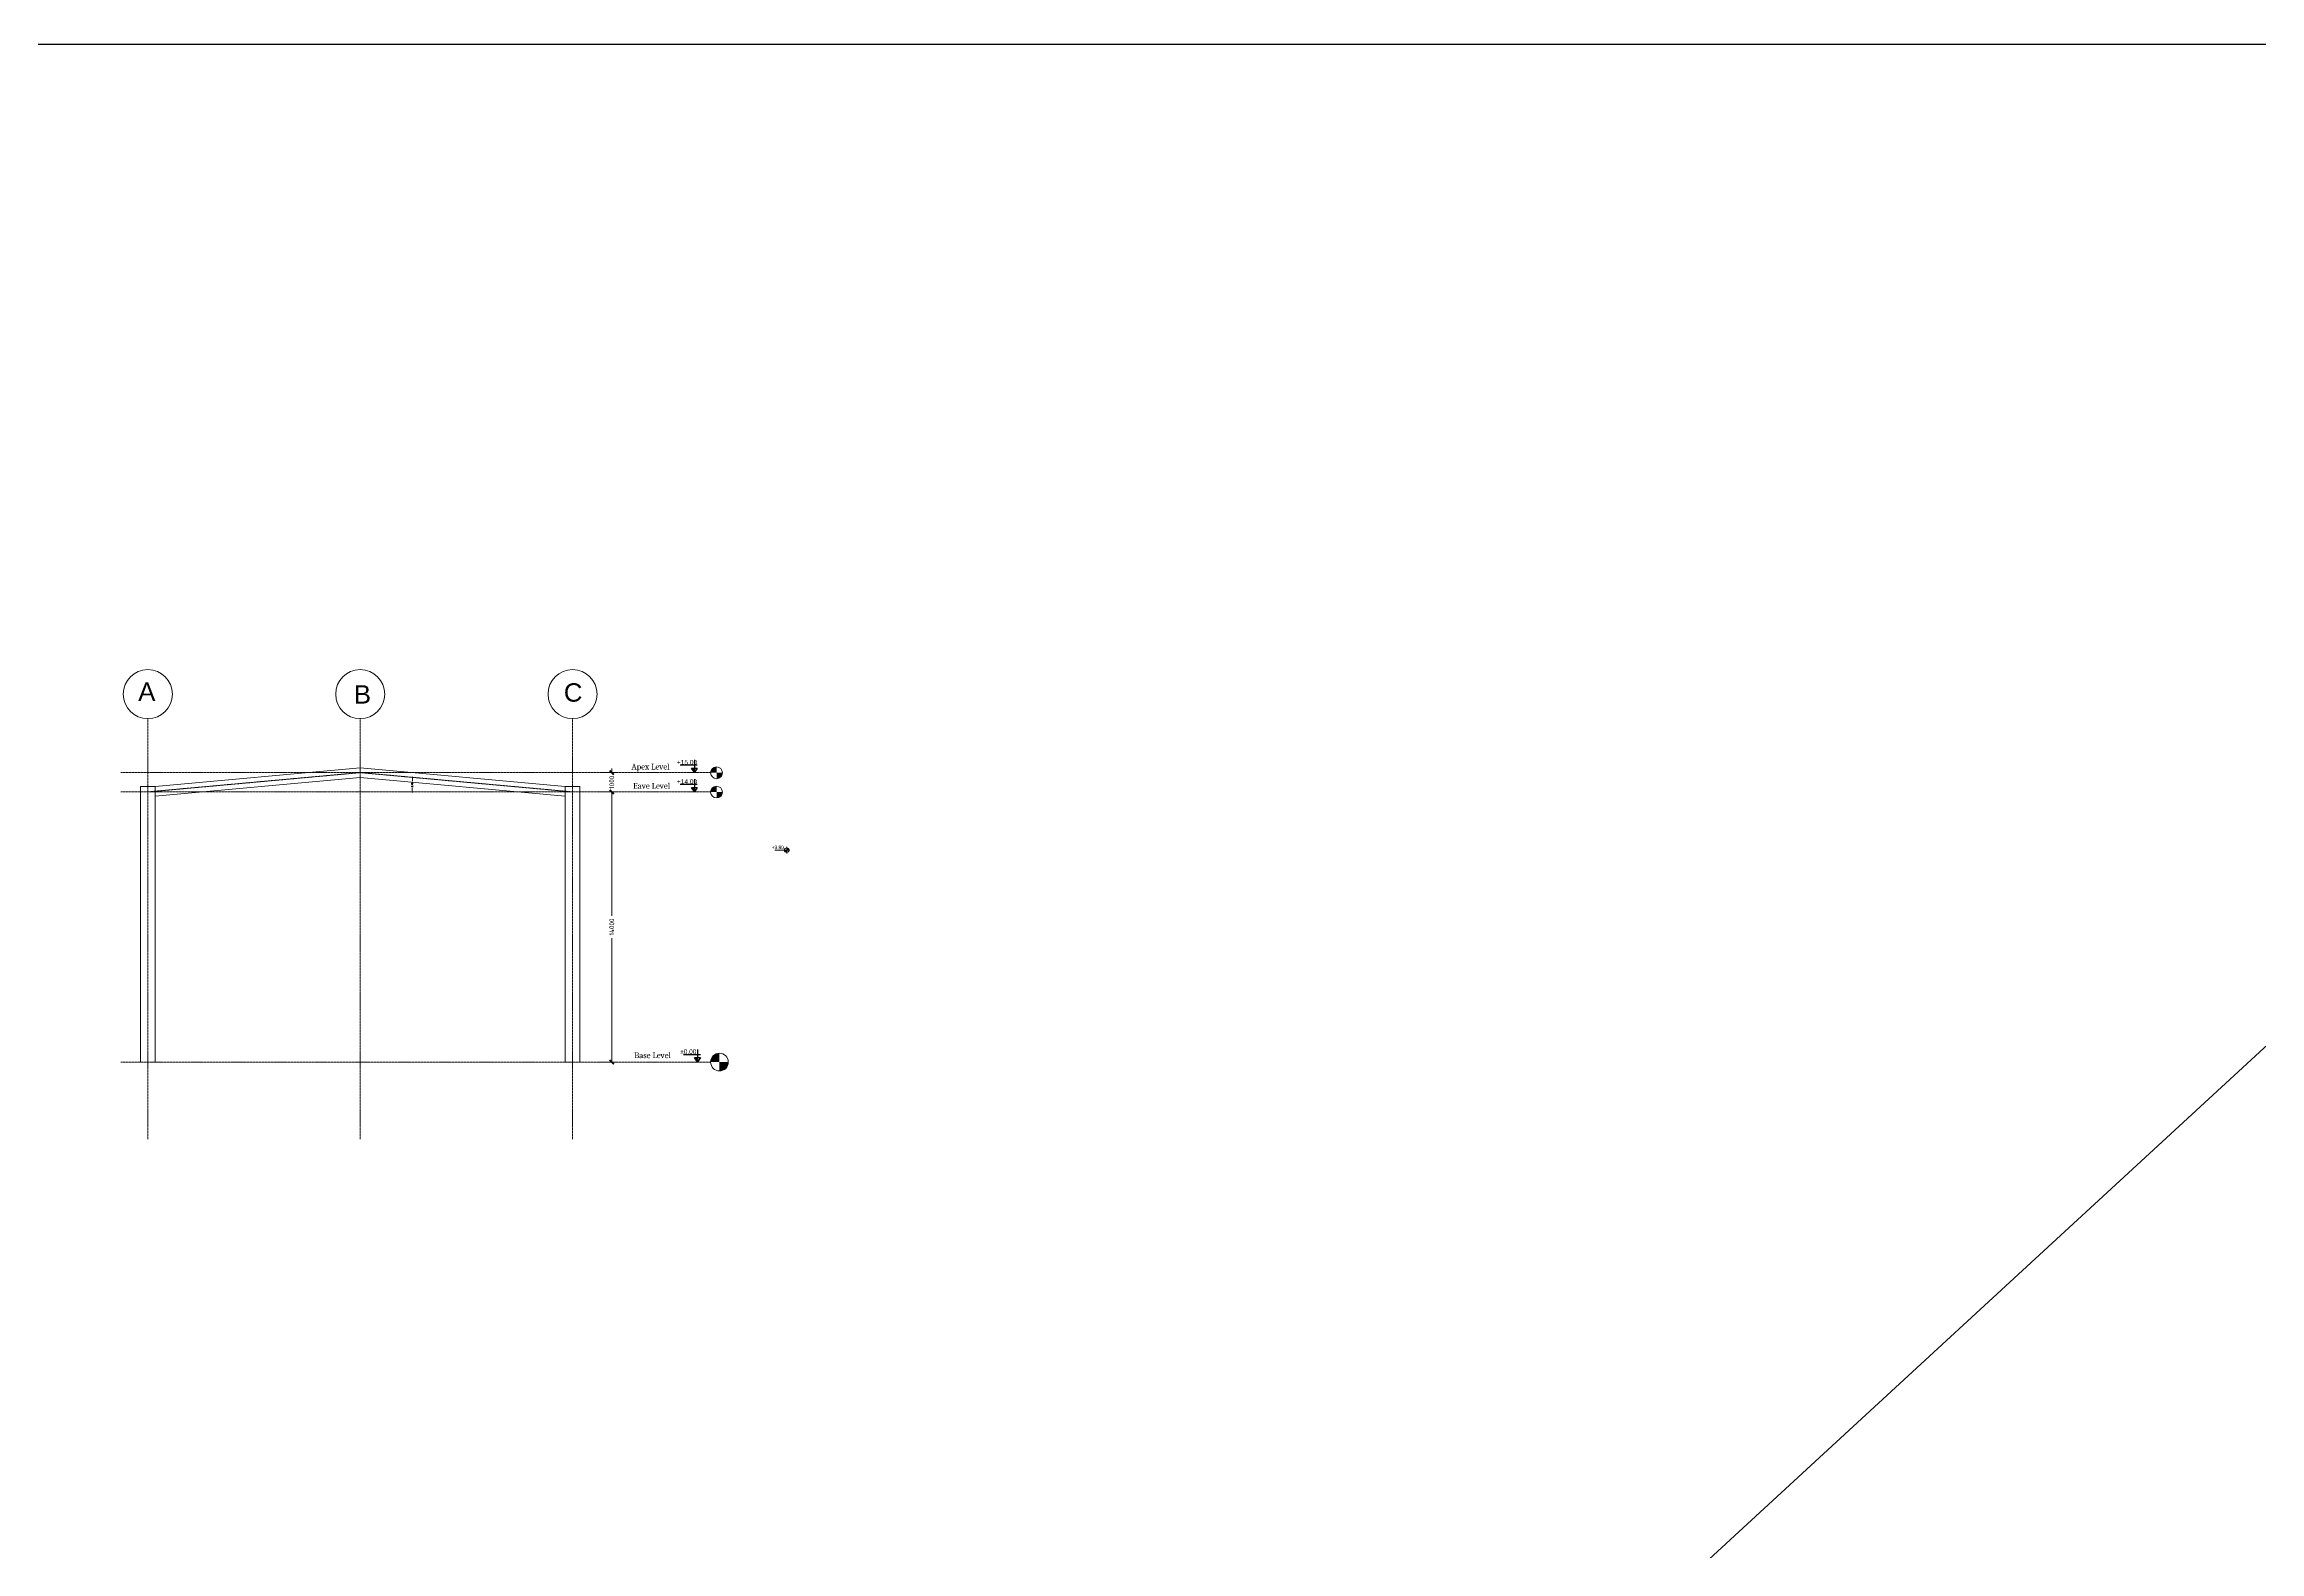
# Model space of a CAD drawing. Header units: millimetres. Extents: x -388065 to 2372687422, y -192755 to 667797.
# Drawn here: x 177183 to 291936, y 41571 to 119680 of the extents above; entities that cross this region are included whole.
import ezdxf
from ezdxf.enums import TextEntityAlignment as Align

# ---------------------------------------------------------------- set-up
doc = ezdxf.new("R2010")
doc.units = ezdxf.units.MM
doc.linetypes.add('Grid Line 1_2_', pattern=[22.225, 12.7, -3.175, 3.175, -3.175])
for name, color, linetype, lineweight in [('A-FLOR-LEVL', 51, 'Continuous', 9), ('KOT-20', 2, 'Continuous', 20), ('KOT-30', 3, 'Continuous', 0), ('S-GRID', 1, 'Continuous', 9), ('S-GRID-IDEN', 1, 'Continuous', 9), ('STR-DIM', 1, 'Continuous', 9), ('STR-STEEL_IN_SEC', 6, 'Continuous', 15)]:
    doc.layers.add(name, color=color, linetype=linetype, lineweight=lineweight)
doc.layers.add('BINA', color=7, linetype='Continuous')
doc.layers.add('HSYM-25', color=7, linetype='Continuous')
doc.styles.add('Arial', font='arial.ttf', dxfattribs={"height": 635})
doc.styles.add('ARİEL TUR', font='arial.ttf', dxfattribs={"width": 0.85})
doc.styles.add('Cambria_B', font='cambriab.ttf', dxfattribs={"height": 600})
doc.styles.add('MINA_MM_LAYOUT', font='dim.shx', dxfattribs={"height": 250})
doc.styles.add('MINA_MM_X-SEC_S', font='romans.shx', dxfattribs={"height": 75, "bigfont": '@extfont2.shx'})
doc.styles.add('WTURKCE', font='WTURKCE.SHX', dxfattribs={"width": 0.9})
doc.dimstyles.new('MINA_MM_LAYOUT', dxfattribs={"dimtxt": 250, "dimasz": 150, "dimexe": 100, "dimexo": 100, "dimgap": 50, "dimtad": 0, "dimdec": 0, "dimzin": 0, "dimdsep": 46, "dimtxsty": 'MINA_MM_LAYOUT', "dimblk": 'ARCHTICK', "dimcen": 0.09, "dimclrd": 256, "dimclre": 256, "dimclrt": 7, "dimadec": 0, "dimazin": 0, "dimtfac": 1, "dimtdec": 0, "dimtix": 1, "dimtofl": 0, "dimtmove": 0, "dimatfit": 0, "dimfxl": 1, "dimtolj": 1, "dimtzin": 0, "dimlwd": -1, "dimlwe": -1, "dimarcsym": 0})
doc.dimstyles.new('MINA_MM_X-SEC_S', dxfattribs={"dimtxt": 75, "dimasz": 50, "dimexe": 100, "dimexo": 100, "dimgap": 50, "dimtad": 0, "dimdec": 0, "dimzin": 0, "dimdsep": 46, "dimtxsty": 'MINA_MM_X-SEC_S', "dimblk": 'OBLIQUE', "dimcen": 0.09, "dimclrd": 256, "dimclre": 256, "dimclrt": 7, "dimadec": 0, "dimazin": 0, "dimtfac": 1, "dimtdec": 0, "dimtix": 1, "dimtofl": 0, "dimtmove": 0, "dimatfit": 0, "dimfxl": 1, "dimtolj": 1, "dimtzin": 0, "dimlwd": -1, "dimlwe": -1, "dimarcsym": 0})

# ---------------------------------------------------------------- blocks, each defined once
blk = doc.blocks.new('Level - Level Head - Circle-15001-South')
at = {"layer": 'A-FLOR-LEVL'}
h = blk.add_hatch(color=256, dxfattribs=at)
edge = h.paths.add_edge_path(flags=0)
edge.add_line((29657, 0), (29352, 0))
edge.add_arc((29657, 0), 305, 90, 180, ccw=False)
edge.add_line((29657, 305), (29657, 0))
h = blk.add_hatch(color=256, dxfattribs=at)
edge = h.paths.add_edge_path(flags=0)
edge.add_line((29657, -305), (29657, 0))
edge.add_line((29657, 0), (29962, 0))
edge.add_arc((29657, 0), 305, 270, 360, ccw=False)
blk.add_circle((29657, 0), 305, dxfattribs=at)
blk = doc.blocks.new('Level - Level Head - Circle-15001-Section B')
at = {"layer": 'A-FLOR-LEVL', "true_color": 0xffffff}
h = blk.add_hatch(color=7, dxfattribs=at)
edge = h.paths.add_edge_path(flags=0)
edge.add_line((42780, 0), (42145, 0))
edge.add_arc((42780, 0), 635, 90, 180, ccw=False)
edge.add_line((42780, 635), (42780, 0))
h = blk.add_hatch(color=7, dxfattribs=at)
edge = h.paths.add_edge_path(flags=0)
edge.add_line((42780, -635), (42780, 0))
edge.add_line((42780, 0), (43415, 0))
edge.add_arc((42780, 0), 635, 270, 360, ccw=False)
at = {"layer": 'A-FLOR-LEVL', "color": 242, "true_color": 0xcd2027}
blk.add_circle((42780, 0), 635, dxfattribs=at)
blk = doc.blocks.new('_ARCHTICK')
at = {"color": 0, "linetype": 'ByBlock', "const_width": 0.4}
blk.add_lwpolyline([(-0.5, -0.5), (0.5, 0.5)], dxfattribs=at)
blk = doc.blocks.new('*D1197')
at = {"layer": 'Defpoints', "color": 0, "transparency": 16777216}
for p in [(205849, 80941), (206576, 80941), (205849, 66941)]:
    blk.add_point(p, dxfattribs=at)
at = {"layer": 'STR-DIM', "transparency": 16777216}
for p, q in [((205949, 80941), (206676, 80941)), ((206576, 80941), (206576, 74526)), ((206576, 66941), (206576, 73355)), ((205949, 66941), (206676, 66941))]:
    blk.add_line(p, q, dxfattribs=at)
at = {"layer": 'STR-DIM', "transparency": 16777216, "xscale": 220, "yscale": 220, "zscale": 220}
for p, rotation in [((206576, 80941), 90), ((206576, 66941), 270)]:
    blk.add_blockref('_ARCHTICK', p, dxfattribs=dict(at, rotation=rotation))
at = {"layer": 'STR-DIM', "color": 7, "transparency": 16777216, "insert": (206576, 73941), "char_height": 250, "attachment_point": 5, "rotation": 90, "style": 'MINA_MM_LAYOUT'}
blk.add_mtext('\\A1;14000', dxfattribs=at)
blk = doc.blocks.new('*D1198')
at = {"layer": 'Defpoints', "color": 0, "transparency": 16777216}
for p in [(205904, 81941), (206576, 81941), (205849, 80941)]:
    blk.add_point(p, dxfattribs=at)
at = {"layer": 'STR-DIM', "transparency": 16777216}
for p, q in [((206004, 81941), (206676, 81941)), ((206576, 81941), (206576, 82161)), ((205949, 80941), (206676, 80941)), ((206576, 80941), (206576, 80721))]:
    blk.add_line(p, q, dxfattribs=at)
at = {"layer": 'STR-DIM', "transparency": 16777216, "xscale": 220, "yscale": 220, "zscale": 220}
for p, rotation in [((206576, 81941), 270), ((206576, 80941), 90)]:
    blk.add_blockref('_ARCHTICK', p, dxfattribs=dict(at, rotation=rotation))
at = {"layer": 'STR-DIM', "color": 7, "transparency": 16777216, "insert": (206576, 81441), "char_height": 250, "attachment_point": 5, "rotation": 90, "style": 'MINA_MM_LAYOUT'}
blk.add_mtext('\\A1;1000', dxfattribs=at)
blk = doc.blocks.new('KOTK5')
at = {"layer": 'BINA', "linetype": 'Continuous'}
blk.add_line((-0.23, 0.33), (1.11, 0.33), dxfattribs=at)
blk.add_lwpolyline([(0, 0.75), (0, -0.25), (0.23, 0.11), (-0.23, 0.11), (0, -0.25)], dxfattribs=at)
at = {"layer": 'BINA', "color": 1, "linetype": 'Continuous', "lineweight": 9}
blk.add_solid([(0, 0.11), (0, -0.25), (0.23, 0.11)], dxfattribs=at)
blk = doc.blocks.new('KOTP4')
at = {"layer": 'KOT-20', "color": 7}
for p, q in [((-0.94, 0), (0.26, 0)), ((0, 0.26), (0, -0.26))]:
    blk.add_line(p, q, dxfattribs=at)
at = {"layer": 'KOT-20', "color": 1, "const_width": 0.18}
for points in [[(-0.09, 0, 0.414214), (0, -0.09, 1)], [(0.09, 0, 0.414214), (0, 0.09, 1)]]:
    blk.add_lwpolyline(points, format="xyb", dxfattribs=at)
at = {"layer": 'KOT-20', "color": 7}
blk.add_circle((0, 0), 0.18, dxfattribs=at)
at = {"layer": 'KOT-30', "style": 'WTURKCE', "width": 0.8}
blk.add_attdef('000.00', text='', height=0.25, dxfattribs=at).set_placement((742.85, 0.35), align=Align.CENTER)
blk = doc.blocks.new('Grid - Grid Head - Circle-14747-Furniture Plan')
at = {"layer": 'S-GRID-IDEN'}
blk.add_circle((0, 0), 6.35, dxfattribs=at)
blk = doc.blocks.new('_OBLIQUE')
at = {"color": 0, "linetype": 'ByBlock'}
blk.add_line((-0.5, -0.5), (0.5, 0.5), dxfattribs=at)
blk = doc.blocks.new('*D1204')
at = {"layer": 'Defpoints', "color": 0, "transparency": 16777216}
for p in [(193545, 81941), (181154, 80941), (196246, 81443), (204545, 80941), (211698, 80941)]:
    blk.add_point(p, dxfattribs=at)
at = {"layer": 'STR-DIM', "transparency": 16777216}
for start, end in [(174.80557, 176.17208), (178.63349, 180)]:
    blk.add_arc((204545, 80941), 8314, start, end, dxfattribs=at)
at = {"layer": 'STR-DIM', "transparency": 16777216, "xscale": 50, "yscale": 50, "zscale": 50}
for p, rotation in [((196265, 81694), 84.80557109226517), ((196231, 80941), 270)]:
    blk.add_blockref('_OBLIQUE', p, dxfattribs=dict(at, rotation=rotation))
at = {"layer": 'STR-DIM', "color": 7, "transparency": 16777216, "insert": (196240, 81318), "char_height": 75, "attachment_point": 5, "rotation": 87.40279, "style": 'MINA_MM_X-SEC_S'}
blk.add_mtext('\\A1;5.19°', dxfattribs=at)

msp = doc.modelspace()

# ---------------------------------------------------------------- linework, layer by layer
msp.add_lwpolyline([(9539.1551, 119679.6795), (348586.9054, 119679.6795), (348586.9054, -192755.4137), (9539.1551, -192755.4137)], close=True)
at = {"layer": 'S-GRID', "linetype": 'Grid Line 1_2_'}
for p, q in [((182545.1294, 62951.2103), (182545.1294, 84739.4743)), ((193545.1294, 62951.2103), (193545.1294, 84739.4743)), ((204545.1294, 62951.2103), (204545.1294, 84739.4743)), ((181154.078, 81940.7817), (211698.255, 81940.7817)), ((182545.1294, 80940.7817), (193545.1294, 81940.7817)), ((193545.1294, 81940.7817), (204545.1294, 80940.7817)), ((181154.078, 80940.7817), (211698.255, 80940.7817)), ((181154.078, 66940.7817), (211698.255, 66940.7817))]:
    msp.add_line(p, q, dxfattribs=at)
at = {"layer": 'STR-STEEL_IN_SEC', "color": 7, "ltscale": 0.1}
msp.add_line((348586.9054, 119679.6795), (9539.1551, -192755.4137), dxfattribs=at)
at = {"layer": 'STR-STEEL_IN_SEC'}
for p, q in [((182920.1294, 81225.9035), (193545.1294, 82191.8126)), ((182920.1294, 80723.8417), (193545.1294, 81689.7507)), ((193545.1294, 82191.8126), (204170.1294, 81225.9035)), ((193545.1294, 81689.7507), (204170.1294, 80723.8417)), ((182170.1294, 66940.7817), (182170.1294, 81225.9035)), ((182920.1294, 81225.9035), (182170.1294, 81225.9035)), ((182920.1294, 66940.7817), (182920.1294, 81225.9035)), ((204170.1294, 66940.7817), (204170.1294, 81225.9035)), ((204170.1294, 81225.9035), (204920.1294, 81225.9035)), ((204920.1294, 66940.7817), (204920.1294, 81225.9035))]:
    msp.add_line(p, q, dxfattribs=at)

# ---------------------------------------------------------------- block references
at = {"layer": 'A-FLOR-LEVL'}
for p in [(182346.2945, 81931.305), (182346.2945, 80931.305)]:
    msp.add_blockref('Level - Level Head - Circle-15001-South', p, dxfattribs=at)
at = {"layer": 'A-FLOR-LEVL', "xscale": 0.7200000000000001, "yscale": 0.7200000000000001, "zscale": 0.7200000000000001}
msp.add_blockref('Level - Level Head - Circle-15001-Section B', (181353.9814, 66940.7817), dxfattribs=at)
at = {"layer": 'HSYM-25'}
ref = msp.add_blockref('KOTP4', (215636.3656, 77924.2211), dxfattribs=dict(at, xscale=650, yscale=650, zscale=650))
ref.add_attrib('000.00', '+3.80', dxfattribs={"layer": 'KOT-30', "color": 7, "height": 182, "style": 'ARİEL TUR', "width": 0.85}).set_placement((215173.505, 77974.8192), align=Align.CENTER)
at = {"layer": 'KOT-20', "lineweight": -3}
ref = msp.add_blockref('KOTK5', (210856.0344, 82105.3129), dxfattribs=dict(at, xscale=-658.125, yscale=658.125, zscale=658.125))
ref.add_attrib('000.00', '+15.00', (209956.9887, 82353.6228), dxfattribs={"layer": 'KOT-30', "color": 7, "height": 246.79688, "style": 'ARİEL TUR', "width": 0.85})
ref = msp.add_blockref('KOTK5', (210856.0344, 81105.3129), dxfattribs=dict(at, xscale=-658.125, yscale=658.125, zscale=658.125))
ref.add_attrib('000.00', '+14.00', (209956.9887, 81353.6228), dxfattribs={"layer": 'KOT-30', "color": 7, "height": 246.79688, "style": 'ARİEL TUR', "width": 0.85})
ref = msp.add_blockref('KOTK5', (211020.9854, 67105.3129), dxfattribs=dict(at, xscale=-658.125, yscale=658.125, zscale=658.125))
ref.add_attrib('000.00', '%%P0.00', (210121.9397, 67353.6228), dxfattribs={"layer": 'KOT-30', "color": 7, "height": 246.79688, "style": 'ARİEL TUR', "width": 0.85})
at = {"layer": 'S-GRID-IDEN', "color": 3, "xscale": 199.9999999999999, "yscale": 199.9999999999999, "zscale": 199.9999999999999, "rotation": 89.99999999999999}
for p in [(182545.1294, 86009.4743), (193545.1294, 86009.4743), (204545.1294, 86009.4743)]:
    msp.add_blockref('Grid - Grid Head - Circle-14747-Furniture Plan', p, dxfattribs=at)

# ---------------------------------------------------------------- texts
at = {"layer": 'A-FLOR-LEVL', "color": 0, "char_height": 300, "attachment_point": 1, "style": 'Cambria_B'}
for s, insert, width in [('Apex Level', (207596.1381, 82401.1233), 2445.602879), ('Eave Level ', (207678.3332, 81405.0209), 3174.099767), ('Base Level', (207737.3341, 67444.8899), 6301.26375)]:
    msp.add_mtext(s, dxfattribs=dict(at, insert=insert, width=width))
at = {"layer": 'S-GRID-IDEN', "color": 0, "char_height": 952.5, "width": 897.89, "attachment_point": 1, "style": 'Arial'}
for s, insert in [('A', (182047.8291, 86611.5803)), ('B', (193219.413, 86471.3011)), ('C', (204093.5974, 86569.0038))]:
    msp.add_mtext(s, dxfattribs=dict(at, insert=insert))

# ---------------------------------------------------------------- dimensions: what is measured, and where the dimension line sits
at = {"layer": 'STR-DIM'}
dim = msp.add_angular_dim_2l(base=(196246.2354, 81442.9779), line1=((181154.078, 80940.7817), (211698.255, 80940.7817)), line2=((193545.1294, 81940.7817), (204545.1294, 80940.7817)), dimstyle='MINA_MM_X-SEC_S', override={"dimtxt": 75, "dimadec": 2}, dxfattribs=at)
dim.commit()
dim.dimension.update_dxf_attribs({"geometry": '*D1204', "text_midpoint": (196239.5949, 81317.5292)})
for base, p1, p2, picture, middle in [((206575.727, 81940.7817), (205848.7069, 80940.7817), (205904.4982, 81940.7817), '*D1198', (206575.727, 81440.7817)), ((206575.727, 80940.7817), (205848.7069, 66940.7817), (205848.7069, 80940.7817), '*D1197', (206575.727, 73940.7817))]:
    dim = msp.add_linear_dim(base=base, p1=p1, p2=p2, angle=90, dimstyle='MINA_MM_LAYOUT', override={"dimtxt": 400, "dimasz": 220, "dimtmove": 1}, dxfattribs=at)
    dim.commit()
    dim.dimension.update_dxf_attribs({"geometry": picture, "text_midpoint": middle})

doc.saveas('drawing.dxf')
